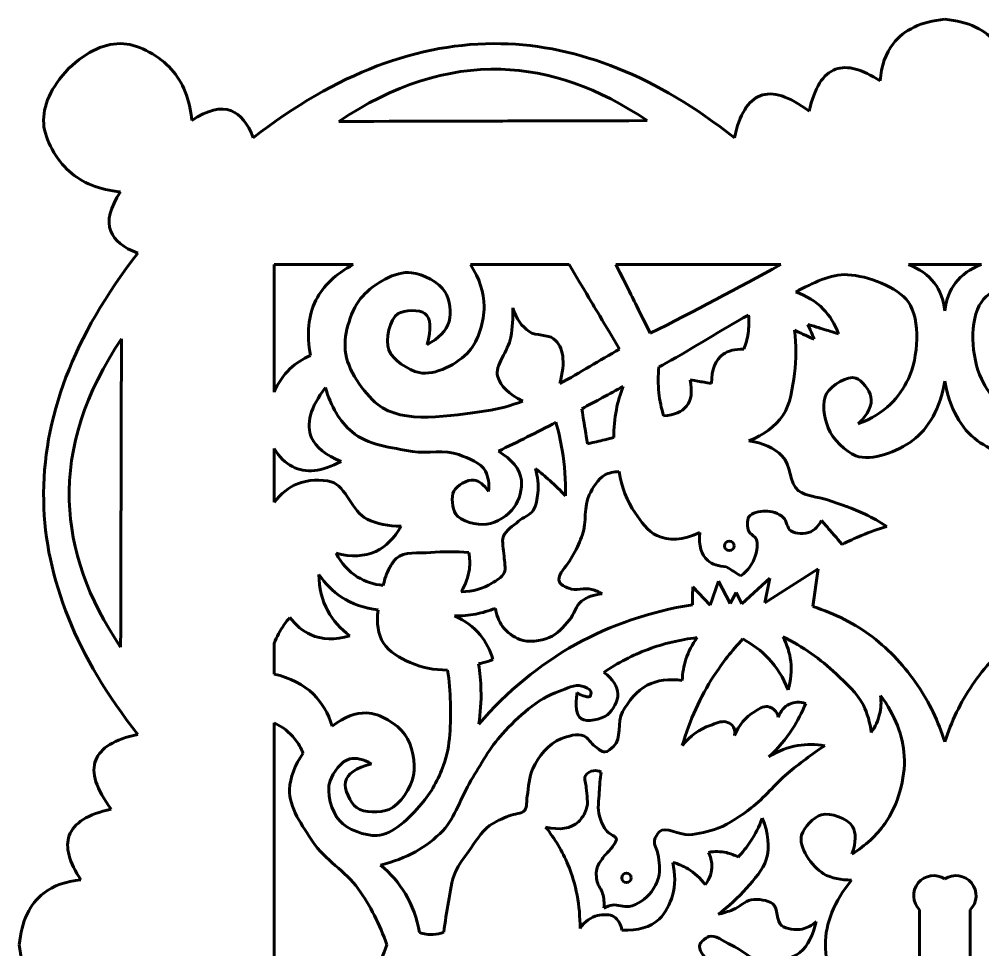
# Model space of a CAD drawing. Header units: millimetres. Extents: x -179 to 215, y -4 to 414.
# Drawn here: x 44.2 to 120.3, y 90.2 to 163.7 of the extents above; entities that cross this region are included whole.
import ezdxf

# ---------------------------------------------------------------- set-up
doc = ezdxf.new("R2010")
doc.units = ezdxf.units.MM
doc.linetypes.add('K5LT32774', pattern=[0])

msp = doc.modelspace()

# ---------------------------------------------------------------- linework, layer by layer
at = {"color": 30, "linetype": 'K5LT32774', "lineweight": 60, "true_color": 0xff8000}
for p, q in [((64.299, 144.304), (64.299, 134.222)), ((70.554, 144.304), (64.299, 144.304)), ((87.605, 144.304), (79.817, 144.304)), ((104.328, 144.304), (91.314, 144.304)), ((117.299, 144.304), (114.414, 144.304)), ((117.299, 144.304), (120.183, 144.304)), ((64.299, 129.76), (64.299, 125.523)), ((101.251, 117.492), (103.457, 119.525)), ((103.076, 117.562), (107.294, 120.247)), ((103.457, 119.525), (103.076, 117.562)), ((107.294, 120.247), (106.872, 117.277)), ((97.383, 118.846), (98.763, 117.398)), ((98.763, 117.398), (99.408, 119.291)), ((99.408, 119.291), (100.336, 117.519)), ((100.336, 117.519), (100.82, 118.394)), ((100.82, 118.394), (101.251, 117.492)), ((64.299, 114.365), (64.299, 111.932)), ((64.299, 108.087), (64.299, 73.018)), ((115.299, 93.307), (115.299, 87.797)), ((119.299, 87.797), (119.299, 93.307))]:
    msp.add_line(p, q, dxfattribs=at)
for centre in [(100.269, 122.075), (92.141, 95.834)]:
    msp.add_circle(centre, 0.375, dxfattribs=at)
for centre, start, end in [((116.421, 94.43), 56.4451, 225), ((118.176, 94.43), 315, 123.5549)]:
    msp.add_arc(centre, 1.587, start, end, dxfattribs=at)
for points, knots in [([(117.299, 163.688), (115.427, 163.505), (114.065, 162.862), (113.213, 161.758), (112.625, 160.997), (112.28, 160.015), (112.179, 158.815)], [0, 0, 0, 0, 1, 1, 1, 2, 2, 2, 2]), ([(117.299, 163.688), (119.171, 163.505), (120.533, 162.862), (121.384, 161.758), (121.972, 160.997), (122.317, 160.015), (122.419, 158.815)], [0, 0, 0, 0, 1, 1, 1, 2, 2, 2, 2]), ([(57.8, 155.677), (57.635, 157.366), (57.094, 158.72), (56.176, 159.738), (55.281, 160.731), (53.69, 161.679), (52.416, 161.758), (50.99, 161.847), (49.538, 161.191), (48.061, 159.79)], [0, 0, 0, 0, 1, 1, 1, 2, 2, 2, 3, 3, 3, 3]), ([(100.672, 154.323), (94.542, 159.158), (88.389, 161.636), (82.212, 161.758), (75.715, 161.887), (69.193, 159.408), (62.644, 154.323)], [0, 0, 0, 0, 1, 1, 1, 2, 2, 2, 2]), ([(112.179, 158.815), (110.758, 159.761), (109.589, 160.069), (108.671, 159.738), (107.679, 159.379), (106.981, 158.271), (106.579, 156.415)], [0, 0, 0, 0, 1, 1, 1, 2, 2, 2, 2]), ([(52.174, 150.051), (50.485, 150.216), (49.131, 150.757), (48.113, 151.674), (47.12, 152.57), (46.172, 154.161), (46.092, 155.435), (46.004, 156.861), (46.66, 158.313), (48.061, 159.79)], [0, 0, 0, 0, 1, 1, 1, 2, 2, 2, 3, 3, 3, 3]), ([(93.78, 155.677), (89.94, 158.273), (86.084, 159.627), (82.212, 159.738), (77.965, 159.859), (73.699, 158.485), (69.413, 155.615)], [0, 0, 0, 0, 1, 1, 1, 2, 2, 2, 2]), ([(106.579, 156.415), (104.988, 157.626), (103.696, 158.036), (102.703, 157.646), (101.752, 157.272), (101.075, 156.164), (100.672, 154.323)], [0, 0, 0, 0, 1, 1, 1, 2, 2, 2, 2]), ([(62.644, 154.323), (62.213, 155.462), (61.638, 156.173), (60.92, 156.454), (60.077, 156.785), (59.037, 156.525), (57.8, 155.677)], [0, 0, 0, 0, 1, 1, 1, 2, 2, 2, 2]), ([(53.528, 145.207), (52.389, 145.638), (51.678, 146.213), (51.397, 146.931), (51.066, 147.774), (51.326, 148.813), (52.174, 150.051)], [0, 0, 0, 0, 1, 1, 1, 2, 2, 2, 2]), ([(53.528, 107.179), (48.693, 113.309), (46.215, 119.462), (46.092, 125.639), (45.964, 132.136), (48.443, 138.658), (53.528, 145.207)], [0, 0, 0, 0, 1, 1, 1, 2, 2, 2, 2]), ([(70.554, 144.304), (69.161, 143.564), (68.178, 142.625), (67.606, 141.486), (66.99, 140.264), (66.848, 138.811), (67.178, 137.128)], [0, 0, 0, 0, 1, 1, 1, 2, 2, 2, 2]), ([(76.381, 137.971), (76.727, 139.21), (76.687, 140.072), (76.215, 140.449), (75.812, 140.77), (74.578, 140.718), (74.092, 140.428), (73.415, 140.023), (73.086, 138.334), (73.356, 137.56), (73.629, 136.775), (74.914, 135.955), (75.766, 135.766), (76.983, 135.494), (78.86, 136.468), (79.714, 137.458), (80.456, 138.317), (80.903, 139.815), (80.893, 140.996), (80.885, 142.097), (80.526, 143.2), (79.817, 144.304)], [0, 0, 0, 0, 1, 1, 1, 2, 2, 2, 3, 3, 3, 4, 4, 4, 5, 5, 5, 6, 6, 6, 7, 7, 7, 7]), ([(114.414, 144.304), (115.298, 143.974), (115.981, 143.49), (116.465, 142.851), (116.919, 142.251), (117.197, 141.517), (117.299, 140.646)], [0, 0, 0, 0, 1, 1, 1, 2, 2, 2, 2]), ([(120.183, 144.304), (119.3, 143.974), (118.616, 143.49), (118.132, 142.851), (117.679, 142.251), (117.401, 141.517), (117.299, 140.646)], [0, 0, 0, 0, 1, 1, 1, 2, 2, 2, 2]), ([(83.957, 133.515), (83.007, 133.15), (82.04, 132.876), (81.047, 132.74), (78.298, 132.363), (74.465, 131.639), (72.484, 133.253), (71.336, 134.188), (70.062, 136.008), (69.92, 137.509), (69.791, 138.876), (70.381, 140.784), (71.304, 141.816), (72.175, 142.79), (73.898, 143.817), (75.15, 143.662), (76.054, 143.551), (77.357, 142.924), (77.817, 142.124), (78.165, 141.519), (78.326, 140.488), (78.124, 139.817), (77.905, 139.085), (77.324, 138.469), (76.381, 137.971)], [0, 0, 0, 0, 1, 1, 1, 2, 2, 2, 3, 3, 3, 4, 4, 4, 5, 5, 5, 6, 6, 6, 7, 7, 7, 8, 8, 8, 8]), ([(105.516, 142.14), (106.877, 142.839), (108.272, 143.575), (109.613, 143.502), (111.235, 143.413), (113.558, 142.539), (114.414, 141.336), (115.398, 139.953), (115.212, 136.944), (114.414, 135.28), (113.712, 133.815), (112.61, 132.528), (110.452, 131.711)], [0, 0, 0, 0, 1, 1, 1, 2, 2, 2, 3, 3, 3, 4, 4, 4, 4]), ([(129.081, 142.14), (127.721, 142.839), (126.325, 143.575), (124.984, 143.502), (123.362, 143.413), (121.039, 142.539), (120.183, 141.336), (119.199, 139.953), (119.386, 136.944), (120.183, 135.28), (120.886, 133.815), (121.987, 132.528), (124.146, 131.711)], [0, 0, 0, 0, 1, 1, 1, 2, 2, 2, 3, 3, 3, 4, 4, 4, 4]), ([(105.516, 142.14), (106.385, 141.835), (107.109, 141.385), (107.688, 140.79), (108.209, 140.255), (108.612, 139.602), (108.898, 138.832)], [0, 0, 0, 0, 1, 1, 1, 2, 2, 2, 2]), ([(83.957, 133.515), (82.856, 134.051), (82.193, 134.694), (81.967, 135.443), (81.699, 136.332), (82.821, 137.489), (83.005, 138.559), (83.135, 139.315), (83.185, 140.087), (83.154, 140.874)], [0, 0, 0, 0, 1, 1, 1, 2, 2, 2, 3, 3, 3, 3]), ([(83.154, 140.874), (83.432, 140.033), (83.868, 139.41), (84.459, 139.004), (84.981, 138.647), (85.944, 138.8), (86.388, 138.441), (87.18, 137.801), (87.341, 136.618), (86.872, 134.892)], [0, 0, 0, 0, 1, 1, 1, 2, 2, 2, 3, 3, 3, 3]), ([(94.703, 136.211), (94.886, 136.311), (95.07, 136.411), (95.253, 136.511), (97.461, 137.713), (99.574, 139.114), (101.782, 140.309)], [0, 0, 0, 0, 1, 1, 1, 2, 2, 2, 2]), ([(101.407, 137.609), (101.573, 138.022), (101.688, 138.442), (101.753, 138.87), (101.824, 139.341), (101.834, 139.821), (101.782, 140.309)], [0, 0, 0, 0, 1, 1, 1, 2, 2, 2, 2]), ([(105.409, 139.116), (105.565, 137.952), (105.567, 136.808), (105.415, 135.686), (105.261, 134.561), (105.107, 133.266), (104.489, 132.374), (103.889, 131.51), (102.999, 130.845), (101.818, 130.38)], [0, 0, 0, 0, 1, 1, 1, 2, 2, 2, 3, 3, 3, 3]), ([(52.174, 114.071), (49.577, 117.911), (48.224, 121.767), (48.113, 125.639), (47.992, 129.886), (49.366, 134.152), (52.236, 138.438)], [0, 0, 0, 0, 1, 1, 1, 2, 2, 2, 2]), ([(67.178, 137.128), (66.555, 136.855), (66.014, 136.499), (65.554, 136.059), (65.028, 135.556), (64.61, 134.944), (64.299, 134.222)], [0, 0, 0, 0, 1, 1, 1, 2, 2, 2, 2]), ([(98.859, 134.913), (98.868, 136.021), (99.173, 136.788), (99.774, 137.213), (100.182, 137.502), (100.726, 137.634), (101.407, 137.609)], [0, 0, 0, 0, 1, 1, 1, 2, 2, 2, 2]), ([(94.703, 136.211), (94.633, 135.524), (94.634, 134.844), (94.705, 134.172), (94.77, 133.556), (94.893, 132.946), (95.076, 132.342)], [0, 0, 0, 0, 1, 1, 1, 2, 2, 2, 2]), ([(110.452, 131.711), (111.247, 132.48), (111.583, 133.194), (111.459, 133.854), (111.359, 134.383), (110.737, 135.175), (110.272, 135.337), (109.632, 135.561), (108.333, 134.754), (107.957, 134.121), (107.565, 133.459), (107.754, 132.176), (108.076, 131.391), (108.443, 130.498), (109.432, 129.524), (110.272, 129.195), (111.518, 128.705), (113.585, 129.547), (114.723, 130.382), (116.052, 131.356), (116.91, 132.929), (117.299, 135.1)], [0, 0, 0, 0, 1, 1, 1, 2, 2, 2, 3, 3, 3, 4, 4, 4, 5, 5, 5, 6, 6, 6, 7, 7, 7, 7]), ([(124.146, 131.711), (123.35, 132.48), (123.015, 133.194), (123.138, 133.854), (123.238, 134.383), (123.86, 135.175), (124.325, 135.337), (124.966, 135.561), (126.264, 134.754), (126.64, 134.121), (127.033, 133.459), (126.844, 132.176), (126.521, 131.391), (126.155, 130.498), (125.165, 129.524), (124.325, 129.195), (123.079, 128.705), (121.013, 129.547), (119.874, 130.382), (118.546, 131.356), (117.687, 132.929), (117.299, 135.1)], [0, 0, 0, 0, 1, 1, 1, 2, 2, 2, 3, 3, 3, 4, 4, 4, 5, 5, 5, 6, 6, 6, 7, 7, 7, 7]), ([(95.076, 132.342), (95.924, 132.408), (96.525, 132.664), (96.881, 133.108), (97.262, 133.584), (97.361, 134.276), (97.178, 135.185)], [0, 0, 0, 0, 1, 1, 1, 2, 2, 2, 2]), ([(69.603, 128.751), (68.381, 129.231), (67.599, 129.854), (67.259, 130.621), (66.79, 131.675), (67.156, 133.001), (68.357, 134.597)], [0, 0, 0, 0, 1, 1, 1, 2, 2, 2, 2]), ([(68.357, 134.597), (68.786, 133.081), (69.486, 131.906), (70.458, 131.072), (71.644, 130.053), (73.595, 129.823), (75.23, 129.541), (76.428, 129.333), (77.784, 129.709), (78.896, 129.286), (79.647, 129.001), (80.644, 128.636), (80.998, 127.967), (81.228, 127.532), (81.311, 127), (81.248, 126.371)], [0, 0, 0, 0, 1, 1, 1, 2, 2, 2, 3, 3, 3, 4, 4, 4, 5, 5, 5, 5]), ([(91.144, 130.635), (91.134, 131.383), (91.2, 132.117), (91.342, 132.836), (91.465, 133.46), (91.646, 134.072), (91.884, 134.674)], [0, 0, 0, 0, 1, 1, 1, 2, 2, 2, 2]), ([(86.568, 131.836), (86.779, 131.105), (86.945, 130.368), (87.068, 129.625), (87.263, 128.443), (87.346, 127.244), (87.317, 126.028)], [0, 0, 0, 0, 1, 1, 1, 2, 2, 2, 2]), ([(101.818, 130.38), (102.926, 130.208), (103.804, 129.804), (104.453, 129.169), (105.13, 128.507), (105.008, 126.999), (105.735, 126.427), (106.308, 125.977), (107.261, 125.972), (108.014, 125.715), (109.023, 125.371), (110.05, 125.044), (111.005, 124.576), (111.591, 124.289), (112.16, 123.968), (112.715, 123.614)], [0, 0, 0, 0, 1, 1, 1, 2, 2, 2, 3, 3, 3, 4, 4, 4, 5, 5, 5, 5]), ([(64.299, 129.76), (64.716, 129.097), (65.198, 128.623), (65.746, 128.336), (66.792, 127.788), (68.078, 127.926), (69.603, 128.751)], [0, 0, 0, 0, 1, 1, 1, 2, 2, 2, 2]), ([(81.248, 126.371), (80.878, 126.913), (80.49, 127.214), (80.084, 127.273), (79.583, 127.345), (78.734, 126.838), (78.497, 126.386), (78.266, 125.945), (78.385, 125.041), (78.641, 124.614), (79.018, 123.988), (80.333, 123.694), (81.114, 123.79), (81.877, 123.883), (82.829, 124.483), (83.278, 125.129), (83.669, 125.692), (83.927, 126.617), (83.835, 127.273), (83.713, 128.136), (83.109, 128.898), (82.023, 129.558)], [0, 0, 0, 0, 1, 1, 1, 2, 2, 2, 3, 3, 3, 4, 4, 4, 5, 5, 5, 6, 6, 6, 7, 7, 7, 7]), ([(84.944, 128.193), (85.149, 127.531), (85.215, 126.879), (85.142, 126.24), (85.09, 125.78), (85.02, 125.248), (84.771, 124.88), (84.516, 124.501), (83.975, 124.327), (83.609, 124.014), (83.185, 123.651), (82.603, 123.308), (82.422, 122.827), (82.254, 122.381), (82.464, 121.789), (82.471, 121.269), (82.478, 120.824), (82.646, 120.298), (82.471, 119.934), (82.306, 119.589), (81.857, 119.336), (81.507, 119.118), (80.811, 118.683), (80.003, 118.461), (79.084, 118.45)], [0, 0, 0, 0, 1, 1, 1, 2, 2, 2, 3, 3, 3, 4, 4, 4, 5, 5, 5, 6, 6, 6, 7, 7, 7, 8, 8, 8, 8]), ([(87.317, 126.028), (86.919, 126.444), (86.508, 126.844), (86.082, 127.229), (85.713, 127.562), (85.334, 127.883), (84.944, 128.193)], [0, 0, 0, 0, 1, 1, 1, 2, 2, 2, 2]), ([(91.564, 127.94), (91.128, 127.931), (90.745, 127.84), (90.415, 127.667), (89.862, 127.376), (89.496, 126.671), (89.204, 126.1), (88.737, 125.182), (89.013, 123.951), (88.67, 122.966), (88.298, 121.899), (87.733, 120.902), (86.973, 119.975)], [0, 0, 0, 0, 1, 1, 1, 2, 2, 2, 3, 3, 3, 4, 4, 4, 4]), ([(97.944, 123.118), (96.604, 122.522), (95.467, 122.448), (94.532, 122.895), (93.858, 123.218), (93.282, 124.011), (92.826, 124.676), (92.178, 125.619), (91.758, 126.708), (91.564, 127.94)], [0, 0, 0, 0, 1, 1, 1, 2, 2, 2, 3, 3, 3, 3]), ([(74.336, 123.618), (73.331, 123.617), (72.432, 123.807), (71.64, 124.187), (70.468, 124.75), (70.012, 126.787), (68.821, 127.13), (68.039, 127.355), (66.94, 127.298), (66.15, 126.982), (65.455, 126.703), (64.837, 126.216), (64.299, 125.523)], [0, 0, 0, 0, 1, 1, 1, 2, 2, 2, 3, 3, 3, 4, 4, 4, 4]), ([(107.551, 124.077), (107.322, 123.642), (107.037, 123.345), (106.697, 123.187), (106.264, 122.986), (105.504, 122.993), (105.13, 123.258), (104.837, 123.466), (104.809, 124.069), (104.524, 124.326), (104.175, 124.642), (103.574, 124.836), (103.1, 124.825), (102.672, 124.815), (102.013, 124.68), (101.818, 124.362), (101.655, 124.096), (101.667, 123.543), (101.818, 123.223), (101.928, 122.989), (102.276, 122.848), (102.388, 122.617), (102.571, 122.242), (102.44, 121.68), (102.317, 121.264), (102.14, 120.67), (101.76, 120.147), (101.177, 119.697)], [0, 0, 0, 0, 1, 1, 1, 2, 2, 2, 3, 3, 3, 4, 4, 4, 5, 5, 5, 6, 6, 6, 7, 7, 7, 8, 8, 8, 9, 9, 9, 9]), ([(69.192, 121.492), (70.398, 121.179), (71.445, 121.228), (72.333, 121.64), (73.128, 122.009), (73.795, 122.668), (74.336, 123.618)], [0, 0, 0, 0, 1, 1, 1, 2, 2, 2, 2]), ([(112.715, 123.614), (112.036, 123.41), (111.371, 123.173), (110.72, 122.902), (110.201, 122.686), (109.691, 122.449), (109.189, 122.19)], [0, 0, 0, 0, 1, 1, 1, 2, 2, 2, 2]), ([(100.032, 120.427), (99.401, 120.456), (98.911, 120.619), (98.563, 120.917), (98.048, 121.357), (97.842, 122.09), (97.944, 123.118)], [0, 0, 0, 0, 1, 1, 1, 2, 2, 2, 2]), ([(72.926, 118.945), (72.16, 119.028), (71.484, 119.251), (70.898, 119.612), (70.202, 120.042), (69.633, 120.669), (69.192, 121.492)], [0, 0, 0, 0, 1, 1, 1, 2, 2, 2, 2]), ([(79.677, 121.541), (78.664, 121.631), (77.658, 121.631), (76.66, 121.541), (75.747, 121.459), (74.561, 121.678), (73.94, 121.071), (73.736, 120.873), (73.566, 120.591), (73.421, 120.33), (73.184, 119.905), (73.019, 119.443), (72.926, 118.945)], [0, 0, 0, 0, 1, 1, 1, 2, 2, 2, 3, 3, 3, 4, 4, 4, 4]), ([(79.084, 118.45), (79.438, 119.022), (79.653, 119.615), (79.726, 120.231), (79.778, 120.657), (79.761, 121.094), (79.677, 121.541)], [0, 0, 0, 0, 1, 1, 1, 2, 2, 2, 2]), ([(70.293, 114.959), (69.529, 115.525), (68.944, 116.184), (68.537, 116.937), (68.084, 117.777), (67.853, 118.733), (67.845, 119.806)], [0, 0, 0, 0, 1, 1, 1, 2, 2, 2, 2]), ([(67.845, 119.806), (68.349, 119.07), (68.942, 118.476), (69.626, 118.025), (70.457, 117.476), (71.422, 117.138), (72.519, 117.011)], [0, 0, 0, 0, 1, 1, 1, 2, 2, 2, 2]), ([(86.973, 119.975), (86.813, 119.677), (86.77, 119.427), (86.842, 119.227), (86.927, 118.99), (87.319, 118.84), (87.584, 118.722), (88.118, 118.485), (88.823, 118.802), (89.394, 118.633), (89.679, 118.549), (89.956, 118.431), (90.225, 118.277)], [0, 0, 0, 0, 1, 1, 1, 2, 2, 2, 3, 3, 3, 4, 4, 4, 4]), ([(90.225, 118.277), (89.561, 118.232), (89.013, 118.039), (88.583, 117.7), (88.147, 117.356), (88.007, 116.661), (87.633, 116.216), (87.182, 115.679), (86.647, 115.086), (86.031, 114.821), (85.357, 114.533), (84.398, 114.425), (83.716, 114.673), (83.212, 114.856), (82.677, 115.267), (82.351, 115.712), (82.06, 116.108), (81.872, 116.583), (81.787, 117.136)], [0, 0, 0, 0, 1, 1, 1, 2, 2, 2, 3, 3, 3, 4, 4, 4, 5, 5, 5, 6, 6, 6, 6]), ([(80.469, 107.98), (82.73, 110.604), (85.282, 112.705), (88.125, 114.283), (90.918, 115.832), (93.993, 116.877), (97.348, 117.416)], [0, 0, 0, 0, 1, 1, 1, 2, 2, 2, 2]), ([(106.872, 117.277), (108.625, 116.72), (110.193, 115.918), (111.578, 114.872), (112.944, 113.84), (114.173, 112.484), (115.139, 111.062), (116.061, 109.705), (116.781, 108.209), (117.299, 106.575)], [0, 0, 0, 0, 1, 1, 1, 2, 2, 2, 3, 3, 3, 3]), ([(127.726, 117.277), (125.973, 116.72), (124.404, 115.918), (123.02, 114.872), (121.653, 113.84), (120.424, 112.484), (119.459, 111.062), (118.537, 109.705), (117.817, 108.209), (117.299, 106.575)], [0, 0, 0, 0, 1, 1, 1, 2, 2, 2, 3, 3, 3, 3]), ([(72.519, 117.011), (72.369, 115.96), (72.509, 115.086), (72.939, 114.39), (73.361, 113.708), (74.271, 113.21), (75.041, 112.857), (75.937, 112.446), (76.926, 112.248), (78.009, 112.263)], [0, 0, 0, 0, 1, 1, 1, 2, 2, 2, 3, 3, 3, 3]), ([(81.787, 117.136), (81.277, 116.937), (80.757, 116.787), (80.228, 116.687), (79.682, 116.583), (79.127, 116.531), (78.562, 116.532)], [0, 0, 0, 0, 1, 1, 1, 2, 2, 2, 2]), ([(78.562, 116.532), (79.384, 116.17), (80.054, 115.678), (80.571, 115.055), (81.028, 114.505), (81.366, 113.852), (81.584, 113.097)], [0, 0, 0, 0, 1, 1, 1, 2, 2, 2, 2]), ([(64.299, 114.365), (64.51, 114.896), (64.777, 115.391), (65.1, 115.849), (65.238, 116.045), (65.387, 116.235), (65.545, 116.418)], [0, 0, 0, 0, 1, 1, 1, 2, 2, 2, 2]), ([(65.545, 116.418), (66.023, 115.79), (66.567, 115.336), (67.177, 115.058), (68.073, 114.649), (69.112, 114.616), (70.293, 114.959)], [0, 0, 0, 0, 1, 1, 1, 2, 2, 2, 2]), ([(90.358, 112.079), (91.465, 112.833), (92.629, 113.439), (93.848, 113.895), (95.084, 114.357), (96.378, 114.666), (97.729, 114.82)], [0, 0, 0, 0, 1, 1, 1, 2, 2, 2, 2]), ([(97.729, 114.82), (97.332, 114.285), (97.035, 113.715), (96.839, 113.111), (96.666, 112.58), (96.571, 112.022), (96.554, 111.438)], [0, 0, 0, 0, 1, 1, 1, 2, 2, 2, 2]), ([(101.326, 114.714), (100.471, 113.798), (99.712, 112.824), (99.047, 111.794), (97.965, 110.117), (97.134, 108.289), (96.554, 106.31)], [0, 0, 0, 0, 1, 1, 1, 2, 2, 2, 2]), ([(101.326, 114.714), (102.107, 114.299), (102.783, 113.789), (103.355, 113.182), (104.018, 112.48), (104.54, 111.649), (104.922, 110.69)], [0, 0, 0, 0, 1, 1, 1, 2, 2, 2, 2]), ([(104.922, 110.69), (105.143, 111.458), (105.21, 112.209), (105.122, 112.944), (105.042, 113.609), (104.836, 114.26), (104.504, 114.897)], [0, 0, 0, 0, 1, 1, 1, 2, 2, 2, 2]), ([(104.504, 114.897), (106.075, 114.105), (107.476, 113.124), (108.707, 111.954), (109.494, 111.207), (110.389, 110.44), (110.859, 109.481), (111.18, 108.827), (111.386, 108.11), (111.477, 107.33)], [0, 0, 0, 0, 1, 1, 1, 2, 2, 2, 3, 3, 3, 3]), ([(81.584, 113.097), (81.322, 112.982), (81.053, 112.89), (80.777, 112.823), (80.67, 112.796), (80.561, 112.773), (80.451, 112.754)], [0, 0, 0, 0, 1, 1, 1, 2, 2, 2, 2]), ([(80.451, 112.754), (80.564, 112.065), (80.63, 111.376), (80.647, 110.686), (80.67, 109.785), (80.61, 108.883), (80.469, 107.98)], [0, 0, 0, 0, 1, 1, 1, 2, 2, 2, 2]), ([(64.299, 111.932), (65.572, 111.661), (66.606, 111.134), (67.4, 110.351), (68.069, 109.692), (68.568, 108.852), (68.896, 107.83)], [0, 0, 0, 0, 1, 1, 1, 2, 2, 2, 2]), ([(71.994, 104.846), (71.348, 105.219), (70.778, 105.349), (70.285, 105.238), (69.625, 105.089), (68.944, 104.15), (68.718, 103.493), (68.408, 102.591), (68.84, 101.078), (69.466, 100.359), (70.084, 99.65), (71.487, 99.15), (72.421, 99.184), (73.69, 99.23), (75.026, 100.615), (75.947, 101.677), (76.698, 102.544), (77.299, 103.657), (77.692, 104.739), (78.246, 106.267), (78.257, 108.037), (78.226, 109.689), (78.21, 110.546), (78.137, 111.405), (78.009, 112.263)], [0, 0, 0, 0, 1, 1, 1, 2, 2, 2, 3, 3, 3, 4, 4, 4, 5, 5, 5, 6, 6, 6, 7, 7, 7, 8, 8, 8, 8]), ([(88.238, 110.481), (88.062, 109.391), (88.175, 108.701), (88.577, 108.411), (88.978, 108.121), (90.155, 108.349), (90.643, 108.731), (91.07, 109.066), (91.475, 109.839), (91.462, 110.369), (91.447, 110.958), (91.079, 111.528), (90.358, 112.079)], [0, 0, 0, 0, 1, 1, 1, 2, 2, 2, 3, 3, 3, 4, 4, 4, 4]), ([(72.704, 96.847), (74.744, 97.351), (76.384, 98.258), (77.626, 99.567), (78.628, 100.624), (79.057, 102.237), (79.851, 103.524), (80.632, 104.788), (81.354, 106.143), (82.345, 107.225), (83.59, 108.584), (85.095, 109.99), (86.837, 110.584), (87.402, 110.776), (88.067, 111.166), (88.609, 110.996), (88.86, 110.917), (89.283, 110.798), (89.331, 110.563), (89.353, 110.453), (89.335, 110.242), (89.269, 110.172), (89.175, 110.072), (88.888, 110.179), (88.712, 110.233), (88.545, 110.285), (88.387, 110.368), (88.238, 110.481)], [0, 0, 0, 0, 1, 1, 1, 2, 2, 2, 3, 3, 3, 4, 4, 4, 5, 5, 5, 6, 6, 6, 7, 7, 7, 8, 8, 8, 9, 9, 9, 9]), ([(96.554, 111.438), (95.49, 111.589), (94.568, 111.465), (93.788, 111.067), (92.985, 110.656), (92.275, 109.776), (91.83, 108.96), (91.393, 108.159), (91.782, 106.832), (91.118, 106.23), (90.926, 106.056), (90.666, 105.797), (90.435, 105.785), (90.182, 105.771), (89.904, 106.058), (89.664, 106.23), (89.335, 106.464), (89.113, 106.916), (88.773, 107.061), (88.265, 107.278), (87.5, 107.033), (86.963, 106.823), (86.013, 106.452), (85.168, 105.423), (84.738, 104.479), (84.44, 103.825), (84.422, 103.019), (84.293, 102.283), (84.228, 101.918), (84.306, 101.441), (84.115, 101.185), (83.886, 100.881), (83.275, 100.91), (82.868, 100.74), (82.338, 100.519), (81.778, 100.301), (81.325, 99.968), (80.643, 99.467), (80.197, 98.652), (79.693, 97.951), (79.314, 97.423), (78.886, 96.903), (78.625, 96.318), (78.299, 95.59), (78.244, 94.741), (78.091, 93.944), (77.937, 93.148), (77.809, 92.347), (77.705, 91.541)], [0, 0, 0, 0, 1, 1, 1, 2, 2, 2, 3, 3, 3, 4, 4, 4, 5, 5, 5, 6, 6, 6, 7, 7, 7, 8, 8, 8, 9, 9, 9, 10, 10, 10, 11, 11, 11, 12, 12, 12, 13, 13, 13, 14, 14, 14, 15, 15, 15, 16, 16, 16, 16]), ([(104.138, 108.534), (104.332, 109.037), (104.624, 109.38), (105.014, 109.565), (105.198, 109.652), (105.425, 109.708), (105.632, 109.719), (105.854, 109.731), (106.077, 109.696), (106.302, 109.616)], [0, 0, 0, 0, 1, 1, 1, 2, 2, 2, 3, 3, 3, 3]), ([(112.219, 110.248), (113.371, 108.675), (113.996, 107.077), (114.092, 105.455), (114.197, 103.703), (113.594, 101.571), (112.561, 100.113), (111.905, 99.188), (111.039, 98.392), (109.962, 97.727)], [0, 0, 0, 0, 1, 1, 1, 2, 2, 2, 3, 3, 3, 3]), ([(111.477, 107.33), (111.801, 107.783), (112.023, 108.261), (112.145, 108.764), (112.259, 109.237), (112.283, 109.731), (112.219, 110.248)], [0, 0, 0, 0, 1, 1, 1, 2, 2, 2, 2]), ([(68.896, 107.83), (69.826, 108.551), (70.728, 108.897), (71.602, 108.87), (72.651, 108.838), (74.016, 108.02), (74.629, 107.161), (75.213, 106.343), (75.517, 104.908), (75.306, 103.92), (75.096, 102.939), (74.279, 101.606), (73.383, 101.25), (72.684, 100.972), (71.399, 100.949), (70.819, 101.392), (70.318, 101.774), (69.801, 102.866), (69.929, 103.422), (70.073, 104.051), (70.762, 104.526), (71.994, 104.846)], [0, 0, 0, 0, 1, 1, 1, 2, 2, 2, 3, 3, 3, 4, 4, 4, 5, 5, 5, 6, 6, 6, 7, 7, 7, 7]), ([(100.67, 107.075), (101.033, 107.93), (101.56, 108.56), (102.249, 108.964), (102.565, 109.148), (102.965, 109.436), (103.297, 109.376), (103.522, 109.335), (103.804, 109.175), (103.95, 108.981), (104.042, 108.857), (104.105, 108.708), (104.138, 108.534)], [0, 0, 0, 0, 1, 1, 1, 2, 2, 2, 3, 3, 3, 4, 4, 4, 4]), ([(106.302, 109.616), (106.014, 108.906), (105.665, 108.236), (105.255, 107.607), (104.73, 106.802), (104.106, 106.063), (103.383, 105.392)], [0, 0, 0, 0, 1, 1, 1, 2, 2, 2, 2]), ([(96.554, 106.31), (97.189, 107.06), (97.924, 107.585), (98.759, 107.884), (99.15, 108.025), (99.612, 108.264), (100, 108.157), (100.171, 108.109), (100.383, 108.024), (100.498, 107.899), (100.67, 107.712), (100.728, 107.437), (100.67, 107.075)], [0, 0, 0, 0, 1, 1, 1, 2, 2, 2, 3, 3, 3, 4, 4, 4, 4]), ([(64.299, 108.087), (64.973, 107.768), (65.523, 107.341), (65.947, 106.805), (66.208, 106.475), (66.422, 106.105), (66.588, 105.694)], [0, 0, 0, 0, 1, 1, 1, 2, 2, 2, 2]), ([(51.436, 101.272), (50.225, 102.863), (49.815, 104.155), (50.205, 105.148), (50.579, 106.099), (51.687, 106.776), (53.528, 107.179)], [0, 0, 0, 0, 1, 1, 1, 2, 2, 2, 2]), ([(107.81, 106.283), (106.783, 105.605), (105.802, 104.874), (104.866, 104.089), (103.859, 103.244), (103.052, 102.151), (102.002, 101.369), (101.181, 100.757), (100.314, 100.121), (99.364, 99.761), (98.643, 99.488), (97.847, 99.295), (97.077, 99.246), (96.301, 99.197), (95.209, 99.974), (94.727, 99.473), (94.573, 99.312), (94.405, 99.043), (94.356, 98.813), (94.286, 98.478), (94.565, 98.103), (94.624, 97.742), (94.726, 97.121), (94.831, 96.437), (94.665, 95.846), (94.557, 95.457), (94.354, 95.051), (94.109, 94.733), (93.695, 94.197), (93.01, 93.696), (92.357, 93.579), (91.939, 93.504), (91.449, 93.766), (91.018, 93.682), (90.794, 93.638), (90.574, 93.563), (90.359, 93.455)], [0, 0, 0, 0, 1, 1, 1, 2, 2, 2, 3, 3, 3, 4, 4, 4, 5, 5, 5, 6, 6, 6, 7, 7, 7, 8, 8, 8, 9, 9, 9, 10, 10, 10, 11, 11, 11, 12, 12, 12, 12]), ([(103.383, 105.392), (104.122, 105.86), (104.891, 106.162), (105.692, 106.298), (106.375, 106.414), (107.081, 106.409), (107.81, 106.283)], [0, 0, 0, 0, 1, 1, 1, 2, 2, 2, 2]), ([(66.588, 105.694), (65.923, 104.73), (65.567, 103.776), (65.52, 102.831), (65.451, 101.428), (66.541, 99.93), (67.358, 98.686), (68.289, 97.268), (69.96, 96.357), (70.947, 94.968), (71.895, 93.634), (72.65, 92.162), (73.212, 90.552)], [0, 0, 0, 0, 1, 1, 1, 2, 2, 2, 3, 3, 3, 4, 4, 4, 4]), ([(90.147, 104.193), (89.931, 104.298), (89.728, 104.336), (89.537, 104.308), (89.304, 104.273), (89.006, 104.096), (88.894, 103.912), (88.75, 103.676), (88.952, 103.269), (88.968, 102.947), (88.996, 102.38), (89.152, 101.756), (88.968, 101.241), (88.845, 100.895), (88.608, 100.519), (88.35, 100.277), (87.757, 99.72), (86.892, 99.58), (85.753, 99.856)], [0, 0, 0, 0, 1, 1, 1, 2, 2, 2, 3, 3, 3, 4, 4, 4, 5, 5, 5, 6, 6, 6, 6]), ([(90.359, 93.455), (90.395, 93.856), (90.362, 94.239), (90.259, 94.602), (90.169, 94.92), (89.906, 95.194), (89.83, 95.513), (89.742, 95.877), (89.722, 96.31), (89.83, 96.663), (89.924, 96.973), (90.163, 97.251), (90.362, 97.522), (90.568, 97.802), (90.863, 98.019), (91.049, 98.312), (91.162, 98.49), (91.347, 98.71), (91.341, 98.878), (91.331, 99.13), (90.82, 99.259), (90.62, 99.497), (90.331, 99.838), (90.122, 100.289), (90.001, 100.716), (89.835, 101.306), (89.958, 101.977), (89.99, 102.605), (90.017, 103.136), (90.069, 103.665), (90.147, 104.193)], [0, 0, 0, 0, 1, 1, 1, 2, 2, 2, 3, 3, 3, 4, 4, 4, 5, 5, 5, 6, 6, 6, 7, 7, 7, 8, 8, 8, 9, 9, 9, 10, 10, 10, 10]), ([(49.036, 95.672), (48.09, 97.093), (47.782, 98.262), (48.113, 99.179), (48.472, 100.172), (49.58, 100.87), (51.436, 101.272)], [0, 0, 0, 0, 1, 1, 1, 2, 2, 2, 2]), ([(102.866, 100.549), (103.37, 99.358), (103.478, 98.27), (103.187, 97.285), (102.945, 96.463), (102.22, 95.722), (101.629, 95.034), (100.968, 94.264), (100.218, 93.572), (99.379, 92.957)], [0, 0, 0, 0, 1, 1, 1, 2, 2, 2, 3, 3, 3, 3]), ([(100.961, 97.482), (101.321, 97.862), (101.642, 98.266), (101.926, 98.694), (102.307, 99.269), (102.62, 99.887), (102.866, 100.549)], [0, 0, 0, 0, 1, 1, 1, 2, 2, 2, 2]), ([(109.962, 97.727), (110.286, 98.664), (110.298, 99.388), (109.997, 99.9), (109.634, 100.518), (108.247, 101.021), (107.54, 100.825), (106.937, 100.658), (106.15, 99.8), (105.975, 99.221), (105.7, 98.31), (106.794, 96.717), (107.718, 96.16), (108.312, 95.803), (109.113, 95.673), (109.926, 95.662)], [0, 0, 0, 0, 1, 1, 1, 2, 2, 2, 3, 3, 3, 4, 4, 4, 5, 5, 5, 5]), ([(85.753, 99.856), (86.487, 98.923), (87.072, 97.934), (87.509, 96.889), (88.16, 95.332), (88.481, 93.65), (88.473, 91.844)], [0, 0, 0, 0, 1, 1, 1, 2, 2, 2, 2]), ([(98.365, 95.281), (98.73, 95.795), (98.903, 96.314), (98.884, 96.839), (98.872, 97.175), (98.781, 97.513), (98.612, 97.853)], [0, 0, 0, 0, 1, 1, 1, 2, 2, 2, 2]), ([(98.612, 97.853), (99.109, 97.941), (99.587, 97.933), (100.047, 97.829), (100.36, 97.758), (100.665, 97.642), (100.961, 97.482)], [0, 0, 0, 0, 1, 1, 1, 2, 2, 2, 2]), ([(72.704, 96.847), (73.515, 96.177), (74.173, 95.417), (74.678, 94.568), (75.222, 93.653), (75.588, 92.634), (75.776, 91.511)], [0, 0, 0, 0, 1, 1, 1, 2, 2, 2, 2]), ([(91.787, 91.696), (93.052, 91.639), (94.033, 91.936), (94.73, 92.586), (95.212, 93.035), (95.574, 93.782), (95.768, 94.441), (96.008, 95.253), (96.016, 96.127), (95.793, 97.062)], [0, 0, 0, 0, 1, 1, 1, 2, 2, 2, 3, 3, 3, 3]), ([(95.793, 97.062), (96.231, 96.941), (96.635, 96.768), (97.005, 96.543), (97.525, 96.226), (97.979, 95.805), (98.365, 95.281)], [0, 0, 0, 0, 1, 1, 1, 2, 2, 2, 2]), ([(44.163, 90.552), (44.346, 92.424), (44.989, 93.786), (46.092, 94.638), (46.854, 95.226), (47.836, 95.571), (49.036, 95.672)], [0, 0, 0, 0, 1, 1, 1, 2, 2, 2, 2]), ([(109.926, 95.662), (108.548, 93.959), (107.86, 92.255), (107.86, 90.552), (107.86, 88.849), (108.548, 87.146), (109.926, 85.443)], [0, 0, 0, 0, 1, 1, 1, 2, 2, 2, 2]), ([(99.379, 92.957), (99.788, 93.05), (100.183, 93.173), (100.566, 93.328), (101.066, 93.53), (101.496, 94.011), (102, 94.094), (102.539, 94.184), (103.308, 94.088), (103.706, 93.773), (104.129, 93.438), (103.971, 92.389), (104.399, 92.067), (104.784, 91.777), (105.521, 91.683), (106.031, 91.795), (106.413, 91.879), (106.775, 92.077), (107.119, 92.388)], [0, 0, 0, 0, 1, 1, 1, 2, 2, 2, 3, 3, 3, 4, 4, 4, 5, 5, 5, 6, 6, 6, 6]), ([(88.473, 91.844), (88.873, 92.398), (89.335, 92.736), (89.858, 92.858), (90.259, 92.952), (90.844, 92.971), (91.169, 92.759), (91.473, 92.561), (91.679, 92.207), (91.787, 91.696)], [0, 0, 0, 0, 1, 1, 1, 2, 2, 2, 3, 3, 3, 3]), ([(103.837, 86.207), (103.7, 87.149), (103.344, 87.861), (102.769, 88.344), (102.366, 88.682), (101.764, 88.978), (101.238, 89.02), (100.73, 89.061), (100.159, 88.529), (99.671, 88.629), (99.295, 88.705), (98.884, 88.985), (98.603, 89.27), (98.276, 89.601), (97.799, 90.188), (97.926, 90.552), (98.01, 90.793), (98.38, 91.089), (98.638, 91.192), (99.14, 91.393), (99.816, 90.797), (100.383, 90.552), (101.259, 90.175), (102.028, 89.314), (102.912, 89.198), (103.84, 89.077), (105.122, 89.363), (105.832, 89.946), (106.482, 90.48), (106.911, 91.294), (107.119, 92.388)], [0, 0, 0, 0, 1, 1, 1, 2, 2, 2, 3, 3, 3, 4, 4, 4, 5, 5, 5, 6, 6, 6, 7, 7, 7, 8, 8, 8, 9, 9, 9, 10, 10, 10, 10]), ([(75.776, 91.511), (76.145, 91.39), (76.511, 91.34), (76.874, 91.363), (77.152, 91.38), (77.429, 91.439), (77.705, 91.541)], [0, 0, 0, 0, 1, 1, 1, 2, 2, 2, 2]), ([(44.163, 90.552), (44.346, 88.68), (44.989, 87.318), (46.092, 86.467), (46.854, 85.879), (47.836, 85.534), (49.036, 85.432)], [0, 0, 0, 0, 1, 1, 1, 2, 2, 2, 2]), ([(66.588, 75.411), (65.923, 76.374), (65.567, 77.329), (65.52, 78.274), (65.451, 79.676), (66.541, 81.175), (67.358, 82.419), (68.289, 83.837), (69.96, 84.748), (70.947, 86.136), (71.895, 87.47), (72.65, 88.942), (73.212, 90.552)], [0, 0, 0, 0, 1, 1, 1, 2, 2, 2, 3, 3, 3, 4, 4, 4, 4])]:
    msp.add_open_spline(points, degree=3, knots=knots, dxfattribs=at)
for points in [[(69.413, 155.615), (85.658, 155.656), (77.535, 155.635), (93.78, 155.677)], [(87.605, 144.304), (90.267, 139.848), (88.936, 142.076), (91.599, 137.619)], [(91.314, 144.304), (93.12, 140.68), (92.217, 142.492), (94.023, 138.869)], [(104.328, 144.304), (100.927, 142.424), (97.492, 140.612), (94.023, 138.869)], [(108.898, 138.832), (107.284, 139.33), (108.091, 139.081), (106.477, 139.579)], [(106.477, 139.579), (106.809, 138.796), (106.643, 139.188), (106.975, 138.404)], [(106.975, 138.404), (105.931, 138.879), (106.453, 138.642), (105.409, 139.116)], [(52.236, 138.438), (52.195, 122.193), (52.215, 130.315), (52.174, 114.071)], [(91.599, 137.619), (90.022, 136.745), (88.46, 135.757), (86.872, 134.892)], [(97.178, 135.185), (98.299, 135.004), (97.738, 135.095), (98.859, 134.913)], [(88.611, 132.911), (89.705, 133.493), (90.795, 134.082), (91.884, 134.674)], [(88.611, 132.911), (88.883, 131.233), (88.748, 132.065), (89.062, 130.124)], [(82.023, 129.558), (83.553, 130.292), (85.065, 131.055), (86.568, 131.836)], [(89.062, 130.124), (90.45, 130.465), (89.756, 130.294), (91.144, 130.635)], [(109.189, 122.19), (108.097, 123.448), (108.643, 122.819), (107.551, 124.077)], [(101.177, 119.697), (100.413, 120.184), (100.795, 119.941), (100.032, 120.427)], [(97.348, 117.416), (97.371, 118.369), (97.36, 117.893), (97.383, 118.846)]]:
    msp.add_open_spline(points, degree=3, dxfattribs=at)

doc.saveas('drawing.dxf')
